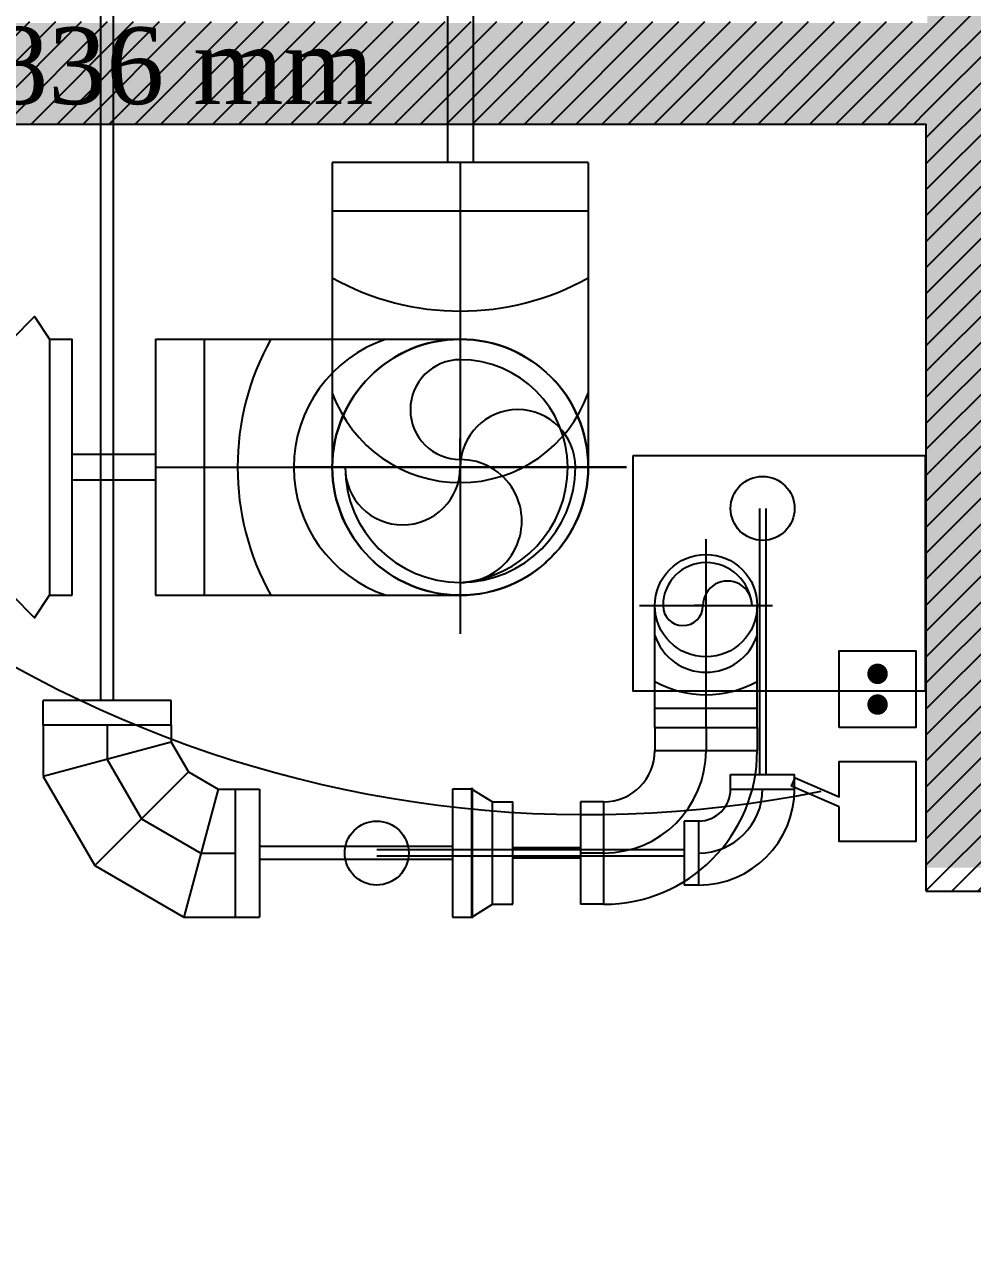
# Model space of a CAD drawing. Header units: centimetres. Extents: x 2811 to 13089, y 820 to 6224.
# Drawn here: x 8866.6 to 9051.7, y 2377.6 to 2619.3 of the extents above; entities that cross this region are included whole.
import ezdxf

# ---------------------------------------------------------------- set-up
doc = ezdxf.new("R2010")
doc.units = ezdxf.units.CM
for name, color, linetype in [('01_poch_murs', 253, 'Continuous'), ('B GÈnÈral_Hatch', 252, 'Continuous'), ('B Général', 252, 'Continuous'), ('prlm-GT', 242, 'Continuous'), ('prlm-VMC', 93, 'Continuous')]:
    doc.layers.add(name, color=color, linetype=linetype)
doc.layers.add('prlm-ELEC-CFO', color=1, linetype='Continuous', lineweight=25)
doc.styles.add('prlm-vmc', font='pala.ttf', dxfattribs={"height": 14})
pattern_1 = [(45, (0, 0), (2.4253472, -2.6458333), [])]

# ---------------------------------------------------------------- blocks, each defined once
blk = doc.blocks.new('xi.c125-90')
at = {"layer": 'prlm-VMC'}
for p, q in [((-2.9, 6.24), (0, 6.25)), ((-2.81, -6.25), (-2.81, 6.25)), ((0, -6.25), (0, 6.25)), ((-3.04, -6.26), (0, -6.25)), ((-21.56, -12.5), (-21.56, -15.31)), ((-9.06, -12.5), (-21.56, -12.5)), ((-9.06, -12.5), (-9.06, -15.31)), ((-9.06, -15.31), (-21.56, -15.31))]:
    blk.add_line(p, q, dxfattribs=at)
for radius in [18.75, 6.25]:
    blk.add_arc((-2.81, -12.5), radius, 90, 180, dxfattribs=at)
at = {"layer": 'prlm-VMC', "ltscale": 0.05}
blk.add_arc((-2.81, -12.5), 12.5, 90, 180, dxfattribs=at)
blk = doc.blocks.new('xi.r200-250')
at = {"layer": 'prlm-VMC'}
for p, q in [((-8, 12.5), (-11.8, 12.5)), ((-11.8, 12.5), (-11.8, -12.5)), ((-8, 12.5), (-4, 10)), ((-4, 10), (0, 10)), ((-4, -10), (-4, 10)), ((0, -10), (0, 10)), ((-8, -12.5), (-4, -10)), ((-4, -10), (0, -10)), ((-11.8, -12.5), (-8, -12.5))]:
    blk.add_line(p, q, dxfattribs=at)
at = {"layer": 'prlm-VMC', "const_width": 0.5}
blk.add_lwpolyline([(-8, -12.75), (-8, 12.75)], dxfattribs=at)
blk = doc.blocks.new('xi.c250-90')
at = {"layer": 'prlm-VMC'}
for p, q in [((14.95, 42.26), (-2.45, 32.21)), ((21.65, 17.26), (14.95, 42.26)), ((25, 42.26), (14.95, 42.26)), ((25, 42.26), (29.76, 42.26)), ((25, 17.26), (25, 42.26)), ((29.76, 17.26), (29.76, 42.26)), ((-2.45, 32.21), (-12.5, 14.81)), ((15.85, 13.91), (-2.45, 32.21)), ((18.3, 29.76), (6.7, 23.06)), ((25, 29.76), (18.3, 29.76)), ((6.7, 23.06), (0, 11.46)), ((21.65, 17.26), (15.85, 13.91)), ((25, 17.26), (21.65, 17.26)), ((25, 17.26), (29.76, 17.26)), ((12.5, 8.11), (-12.5, 14.81)), ((-12.5, 14.81), (-12.5, 4.76)), ((15.85, 13.91), (12.5, 8.11)), ((0, 11.46), (0, 4.76)), ((12.5, 8.11), (12.5, 4.76)), ((-12.5, 4.76), (-12.5, 0)), ((12.5, 4.76), (-12.5, 4.76)), ((12.5, 4.76), (12.5, 0)), ((12.5, 0), (-12.5, 0))]:
    blk.add_line(p, q, dxfattribs=at)
blk = doc.blocks.new('xi.c200-90')
at = {"layer": 'prlm-VMC'}
for p, q in [((20, 34.5), (24.5, 34.5)), ((20, 14.5), (20, 34.5)), ((24.5, 14.5), (24.5, 34.5)), ((20, 24.5), (24.5, 24.5)), ((20, 14.5), (24.5, 14.5)), ((-10, 0), (-10, 4.5)), ((10, 4.5), (-10, 4.5)), ((0, 0), (0, 4.5)), ((10, 0), (10, 4.5)), ((10, 0), (-10, 0))]:
    blk.add_line(p, q, dxfattribs=at)
for radius in [30, 20, 10]:
    blk.add_arc((20, 4.5), radius, 90, 180, dxfattribs=at)
blk = doc.blocks.new('xi.m200')
at = {"layer": 'prlm-VMC'}
for p, q in [((0, 0), (0, 36.81)), ((-13, 23.81), (13, 23.81)), ((-10, 0), (-10, 23.81)), ((-0.6, 23.81), (-2.25, 23.81)), ((10, 0), (10, 23.81)), ((-10, 3.81), (10, 3.81)), ((-10, 0), (10, 0))]:
    blk.add_line(p, q, dxfattribs=at)
blk.add_circle((0, 23.81), 10, dxfattribs=at)
for centre, radius, start, end in [((0, 23.81), 8.4, 90, 180), ((0, 23.19), 9.02, 3.9499, 90), ((4.2, 23.82), 4.8, 359.8881, 180.1119), ((-4.5, 23.81), 3.9, 180, 0), ((0, 21.35), 10.54, 198.4922, 341.5078), ((0, 26.94), 20.53, 240.8516, 299.1484)]:
    blk.add_arc(centre, radius, start, end, dxfattribs=at)
blk = doc.blocks.new('xi.manchonvmc')
at = {"layer": 'prlm-VMC'}
for points in [[(3.54, 20), (5.86, 23.54), (9.39, 20)], [(9.39, 20), (12.93, 23.54), (16.46, 20)], [(16.46, 20), (20, 23.54), (23.54, 20)], [(23.54, 20), (27.07, 23.54), (30.61, 20)], [(30.61, 20), (34.14, 23.54), (36.46, 20)], [(0, -20), (0, 20)], [(0, 20), (3.54, 20)], [(3.54, -20), (3.54, 20)], [(36.46, 20), (36.46, -20)], [(36.46, 20), (40, 20)], [(40, -20), (40, 20)], [(0, -20), (3.54, -20)], [(3.54, -20), (5.86, -23.54), (9.39, -20)], [(9.39, -20), (12.93, -23.54), (16.46, -20)], [(16.46, -20), (20, -23.54), (23.54, -20)], [(23.54, -20), (27.07, -23.54), (30.61, -20)], [(30.61, -20), (34.14, -23.54), (36.46, -20)], [(36.46, -20), (40, -20)]]:
    blk.add_lwpolyline(points, dxfattribs=at)
blk = doc.blocks.new('xi.m500')
at = {"layer": 'prlm-VMC'}
for p, q in [((0, 0), (0, 92.02)), ((-32.5, 59.52), (32.5, 59.52)), ((-25, 0), (-25, 59.52)), ((-1.5, 59.52), (-5.63, 59.52)), ((25, 0), (25, 59.52)), ((-25, 9.52), (25, 9.52)), ((-25, 0), (25, 0))]:
    blk.add_line(p, q, dxfattribs=at)
blk.add_circle((0, 59.52), 25, dxfattribs=at)
for centre, radius, start, end in [((0, 59.52), 21, 90, 180), ((0, 57.97), 22.55, 3.9499, 90), ((10.5, 59.55), 12, 359.8881, 180.1119), ((-11.25, 59.52), 9.75, 180, 0), ((0, 53.38), 26.36, 198.4922, 341.5078), ((0, 67.35), 51.33, 240.8516, 299.1484)]:
    blk.add_arc(centre, radius, start, end, dxfattribs=at)
blk = doc.blocks.new('xi.d500')
at = {"layer": 'prlm-VMC'}
for p, q in [((0, 0), (0, 92.02)), ((-32.5, 59.52), (32.5, 59.52)), ((-25, 0), (-25, 59.52)), ((25, 0), (25, 59.52)), ((-25, 9.52), (25, 9.52)), ((-25, 0), (25, 0))]:
    blk.add_line(p, q, dxfattribs=at)
for centre, radius, start, end in [((0, 59.52), 25, 0, 180), ((0, 59.52), 22.5, 0, 180), ((11.25, 59.52), 11.25, 0, 180), ((0, 35.92), 26.61, 20.016, 159.984), ((0, 59.52), 25, 180, 0), ((-11.25, 59.52), 11.25, 180, 0), ((0, -22.3), 51.33, 60.8516, 119.1484)]:
    blk.add_arc(centre, radius, start, end, dxfattribs=at)
blk = doc.blocks.new('xi.sa-sail')
at = {"layer": 'prlm-ELEC-CFO', "color": 0, "linetype": 'ByBlock', "lineweight": -2, "flags": 128}
blk.add_lwpolyline([(-1.07, 15), (2.96, 24.33), (4.64, 23.6), (0.91, 15), (7.82, 15), (7.82, 0), (-7.82, 0), (-7.82, 15)], close=True, dxfattribs=at)
blk = doc.blocks.new('xi.pc-sail')
at = {"layer": 'prlm-ELEC-CFO', "color": 0, "linetype": 'ByBlock', "lineweight": -2, "flags": 128}
blk.add_lwpolyline([(-7.5, 15), (7.5, 15), (7.5, 0), (-7.5, 0)], close=True, dxfattribs=at)
at = {"layer": 'prlm-ELEC-CFO', "color": 0, "linetype": 'ByBlock', "lineweight": 5, "const_width": 2}
for points in [[(-4, 7.5, 1), (-2, 7.5, 1)], [(2, 7.5, 1), (4, 7.5, 1)]]:
    blk.add_lwpolyline(points, format="xyb", close=True, dxfattribs=at)
blk = doc.blocks.new('xi.naos7500v')
at = {"layer": 'prlm-VMC', "color": 0, "insert": (7.52, 160.71), "char_height": 15, "width": 295.9953, "attachment_point": 5, "style": 'prlm-vmc'}
blk.add_mtext('Naos RT Control 7500 V\\PL x l x h = 999 x 725 x 836 mm', dxfattribs=at)

msp = doc.modelspace()

# ---------------------------------------------------------------- hatches: boundary and pattern name
at = {"layer": '01_poch_murs'}
h = msp.add_hatch(color=256, dxfattribs=at)
h.dxf.hatch_style = 1
edge = h.paths.add_edge_path()
edge.add_line((4843.31, 4714.635), (4843.31, 4696.635))
edge.add_line((4843.31, 4696.635), (4835.31, 4696.635))
edge.add_line((4835.31, 4696.635), (4835.31, 4348.672))
edge.add_line((4835.31, 4348.672), (5000.316, 4348.672))
edge.add_line((5000.316, 4348.672), (5000.318, 4586.635))
edge.add_line((5000.318, 4586.635), (5020.318, 4586.635))
edge.add_line((5020.318, 4586.635), (5020.316, 4348.672))
edge.add_line((5020.316, 4348.672), (5075.31, 4348.672))
edge.add_line((5075.31, 4348.672), (5075.31, 4330.672))
edge.add_line((5075.31, 4330.672), (5020.316, 4330.672))
edge.add_line((5020.316, 4330.672), (5020.312, 3889.654))
edge.add_line((5020.312, 3889.654), (4935.311, 3889.654))
edge.add_line((4935.311, 3889.654), (4935.311, 3141.635))
edge.add_line((4935.311, 3141.635), (5000.31, 3141.635))
edge.add_line((5000.31, 3141.635), (5000.31, 3779.654))
edge.add_line((5000.31, 3779.654), (5020.31, 3779.654))
edge.add_line((5020.31, 3779.654), (5020.31, 3276.635))
edge.add_line((5020.31, 3276.635), (5608.31, 3276.635))
edge.add_line((5608.31, 3276.635), (5608.31, 3699.635))
edge.add_line((5608.31, 3699.635), (5633.31, 3699.635))
edge.add_line((5633.31, 3699.635), (5633.31, 3276.635))
edge.add_line((5633.31, 3276.635), (6188.31, 3276.633))
edge.add_line((6188.31, 3276.633), (6188.31, 3779.633))
edge.add_line((6188.31, 3779.633), (6210.31, 3779.633))
edge.add_line((6210.31, 3779.633), (6210.31, 3779.633))
edge.add_line((6210.31, 3779.633), (6230.31, 3779.633))
edge.add_line((6230.31, 3779.633), (6230.31, 3276.633))
edge.add_line((6230.31, 3276.633), (6786.31, 3276.635))
edge.add_line((6786.31, 3276.635), (6786.31, 3779.654))
edge.add_line((6786.31, 3779.654), (6806.31, 3779.655))
edge.add_line((6806.31, 3779.655), (6806.31, 3276.635))
edge.add_line((6806.31, 3276.635), (7056.31, 3276.635))
edge.add_line((7056.31, 3276.635), (7056.31, 3829.635))
edge.add_line((7056.31, 3829.635), (7222.31, 3829.635))
edge.add_line((7222.31, 3829.635), (7222.31, 3809.635))
edge.add_line((7222.31, 3809.635), (7074.31, 3809.635))
edge.add_line((7074.31, 3809.635), (7075.576, 3280.885))
edge.add_arc((7078.826, 3280.885), 3.25, 0, 180, ccw=False)
edge.add_arc((7078.826, 3280.885), 3.25, -90, 0, ccw=False)
edge.add_line((7078.826, 3277.635), (7332.31, 3276.635))
edge.add_line((7332.31, 3276.635), (7332.31, 3809.635))
edge.add_line((7332.31, 3809.635), (7324.31, 3809.635))
edge.add_line((7324.31, 3809.635), (7324.31, 3829.635))
edge.add_line((7324.31, 3829.635), (7352.31, 3829.635))
edge.add_line((7352.31, 3829.635), (7352.31, 3276.635))
edge.add_line((7352.31, 3276.635), (7612.31, 3276.635))
edge.add_line((7612.31, 3276.635), (7612.31, 3779.62))
edge.add_line((7612.31, 3779.62), (7632.31, 3779.62))
edge.add_line((7632.31, 3779.62), (7632.31, 3276.635))
edge.add_line((7632.31, 3276.635), (8147.31, 3276.635))
edge.add_line((8147.31, 3276.635), (8147.31, 3779.62))
edge.add_line((8147.31, 3779.62), (8167.31, 3779.62))
edge.add_line((8167.31, 3779.62), (8167.31, 3276.635))
edge.add_line((8167.31, 3276.635), (8427.31, 3276.635))
edge.add_line((8427.31, 3276.635), (8427.31, 3779.582))
edge.add_line((8427.31, 3779.582), (8452.31, 3779.582))
edge.add_line((8452.31, 3779.582), (8452.372, 2619.625))
edge.add_line((8452.372, 2619.625), (9042.891, 2619.625))
edge.add_line((9042.891, 2619.625), (9042.829, 3334.646))
edge.add_line((9042.829, 3334.646), (9060.829, 3334.646))
edge.add_line((9060.829, 3334.646), (9060.829, 2947.635))
edge.add_line((9060.829, 2947.635), (9276.816, 2947.635))
edge.add_line((9276.816, 2947.635), (9276.816, 2927.635))
edge.add_line((9276.816, 2927.635), (9060.829, 2927.635))
edge.add_line((9060.829, 2927.635), (9060.829, 2474.635))
edge.add_line((9060.829, 2474.635), (9585.792, 2474.635))
edge.add_line((9585.792, 2474.635), (9585.792, 2584.64))
edge.add_line((9585.792, 2584.64), (9605.792, 2584.64))
edge.add_line((9605.792, 2584.64), (9605.792, 2454.635))
edge.add_line((9605.792, 2454.635), (9042.829, 2454.635))
edge.add_line((9042.829, 2454.635), (9042.891, 2599.625))
edge.add_line((9042.891, 2599.625), (8452.372, 2599.625))
edge.add_line((8452.372, 2599.625), (8452.31, 2349.635))
edge.add_line((8452.31, 2349.635), (9810.829, 2349.635))
edge.add_line((9810.829, 2349.635), (9810.829, 2324.635))
edge.add_line((9810.829, 2324.635), (8427.31, 2324.635))
edge.add_line((8427.31, 2324.635), (8427.31, 3181.635))
edge.add_line((8427.31, 3181.635), (8427.31, 3251.635))
edge.add_line((8427.31, 3251.635), (7074.31, 3251.635))
edge.add_line((7074.31, 3251.635), (6969.311, 3251.635))
edge.add_line((6969.311, 3251.635), (6208.31, 3251.633))
edge.add_line((6208.31, 3251.633), (6208.31, 3251.633))
edge.add_line((6208.31, 3251.633), (5020.307, 3251.635))
edge.add_line((5020.307, 3251.635), (5020.306, 3121.635))
edge.add_line((5020.306, 3121.635), (4915.311, 3121.635))
edge.add_line((4915.311, 3121.635), (4915.311, 3909.654))
edge.add_line((4915.311, 3909.654), (5000.312, 3909.654))
edge.add_line((5000.312, 3909.654), (5000.316, 4330.672))
edge.add_line((5000.316, 4330.672), (4815.31, 4330.672))
edge.add_line((4815.31, 4330.672), (4815.31, 4909.635))
edge.add_line((4815.31, 4909.635), (5487.241, 4909.634))
edge.add_line((5487.241, 4909.634), (5488.653, 4884.635))
edge.add_line((5488.653, 4884.635), (5608.31, 4884.635))
edge.add_line((5608.31, 4884.635), (5608.31, 4459.637))
edge.add_line((5608.31, 4459.637), (5633.294, 4459.389))
edge.add_line((5633.294, 4459.389), (5633.324, 4459.389))
edge.add_line((5633.324, 4459.389), (5608.339, 4459.637))
edge.add_line((5608.339, 4459.637), (5608.31, 4884.635))
edge.add_line((5608.31, 4884.635), (5203.31, 4884.635))
edge.add_line((5203.31, 4884.635), (5203.31, 4330.672))
edge.add_line((5203.31, 4330.672), (5203.31, 4330.672))
edge.add_line((5203.31, 4330.672), (5203.368, 4459.636))
edge.add_line((5203.368, 4459.636), (5185.368, 4459.636))
edge.add_line((5185.368, 4459.636), (5185.31, 4696.635))
edge.add_line((5185.31, 4696.635), (5020.318, 4696.635))
edge.add_line((5020.318, 4696.635), (5020.318, 4688.635))
edge.add_line((5020.318, 4688.635), (5000.318, 4688.635))
edge.add_line((5000.318, 4688.635), (5000.318, 4696.635))
edge.add_line((5000.318, 4696.635), (4945.31, 4696.635))
edge.add_line((4945.31, 4696.635), (4945.31, 4714.635))
edge.add_line((4945.31, 4714.635), (5185.31, 4714.635))
edge.add_line((5185.31, 4714.635), (5185.31, 4884.635))
edge.add_line((5185.31, 4884.635), (4835.31, 4884.635))
edge.add_line((4835.31, 4884.635), (4835.31, 4714.635))
edge.add_line((4835.31, 4714.635), (4843.31, 4714.635))
at = {"layer": 'B GÈnÈral_Hatch', "linetype": 'Continuous'}
h = msp.add_hatch(dxfattribs=at)
h.set_pattern_fill('50_BETON', color=256, style=0, pattern_type=2)
h.set_pattern_definition(pattern_1)
h.paths.add_polyline_path([(9042.694, 3337.6), (9042.694, 2450.1), (9060.694, 2470.1), (9060.694, 3337.6)])
h = msp.add_hatch(dxfattribs=at)
h.set_pattern_fill('50_BETON', color=256, style=0, pattern_type=2)
h.set_pattern_definition(pattern_1)
h.paths.add_polyline_path([(9042.694, 2599.876), (9042.694, 2619.876), (8451.484, 2619.876), (8451.484, 2599.876)])
h = msp.add_hatch(dxfattribs=at)
h.set_pattern_fill('50_BETON', color=256, style=0, pattern_type=2)
h.set_pattern_definition(pattern_1)
h.paths.add_polyline_path([(9585.447, 2450.1), (9585.447, 2470.1), (9060.694, 2470.1), (9042.694, 2450.1)])

# ---------------------------------------------------------------- linework, layer by layer
at = {"layer": 'B Général', "linetype": 'Continuous', "lineweight": 18}
for p, q in [((8451.484, 2599.876), (9042.694, 2599.876)), ((9042.694, 2450.1), (9042.694, 2599.876)), ((9042.694, 2450.1), (9585.447, 2450.1))]:
    msp.add_line(p, q, dxfattribs=at)
at = {"layer": 'B Général', "linetype": 'Continuous'}
for p, q in [((8451.484, 2599.876), (9042.694, 2599.876)), ((9042.694, 2450.1), (9042.694, 2599.876)), ((9042.694, 2450.1), (9585.447, 2450.1))]:
    msp.add_line(p, q, dxfattribs=at)
at = {"layer": 'prlm-ELEC-CFO', "lineweight": 25}
msp.add_arc((8976.518, 2696.157), 231.133, 207.6785, 281.40041, dxfattribs=at)
at = {"layer": 'prlm-GT'}
msp.add_lwpolyline([(8985.484, 2535.15), (9042.484, 2535.15), (9042.484, 2489.15), (8985.484, 2489.15)], close=True, dxfattribs=at)
at = {"layer": 'prlm-VMC', "ltscale": 25}
for p, q in [((8881.462, 2487.272), (8881.462, 2741.095)), ((8883.962, 2487.272), (8883.962, 2741.095)), ((8949.179, 2638.977), (8949.179, 2592.372)), ((8954.179, 2638.977), (8954.179, 2592.372)), ((8892.155, 2535.349), (8875.857, 2535.349)), ((8892.155, 2530.349), (8875.857, 2530.349)), ((9010.111, 2524.811), (9010.111, 2472.822)), ((9011.361, 2524.811), (9011.361, 2472.822)), ((8950.16, 2458.76), (8912.474, 2458.76)), ((8995.424, 2458.135), (8935.359, 2458.135)), ((8975.183, 2458.51), (8961.96, 2458.51)), ((8950.16, 2456.26), (8912.474, 2456.26)), ((8995.424, 2456.885), (8935.359, 2456.885)), ((8975.183, 2456.51), (8961.96, 2456.51))]:
    msp.add_line(p, q, dxfattribs=at)
at = {"layer": 'prlm-VMC'}
for centre, radius in [((9010.736, 2524.811), 6.25), ((8999.683, 2505.819), 10), ((8935.359, 2457.51), 6.25)]:
    msp.add_circle(centre, radius, dxfattribs=at)

# ---------------------------------------------------------------- block references
at = {"layer": 'prlm-ELEC-CFO', "rotation": 90}
for name, p in [('xi.pc-sail', (9040.694, 2489.51)), ('xi.sa-sail', (9040.694, 2467.581))]:
    msp.add_blockref(name, p, dxfattribs=at)
at = {"layer": 'prlm-VMC'}
for name, p in [('xi.naos7500v', (8782.707, 2462.949)), ('xi.m200', (8999.683, 2482.01)), ('xi.r200-250', (8961.96, 2457.51))]:
    msp.add_blockref(name, p, dxfattribs=at)
for name, p, rotation in [('xi.d500', (8951.679, 2592.372), 180), ('xi.m500', (8892.155, 2532.849), 270), ('xi.c200-90', (8999.683, 2482.01), 180), ('xi.c125-90', (8995.424, 2457.51), 180)]:
    msp.add_blockref(name, p, dxfattribs=dict(at, rotation=rotation))
at = {"layer": 'prlm-VMC', "xscale": 1.25, "yscale": 1.25, "zscale": 1.25}
msp.add_blockref('xi.manchonvmc', (8825.857, 2532.849), dxfattribs=at)
at = {"layer": 'prlm-VMC', "ltscale": 25, "rotation": 90}
msp.add_blockref('xi.c250-90', (8912.474, 2457.51), dxfattribs=at)

doc.saveas('drawing.dxf')
